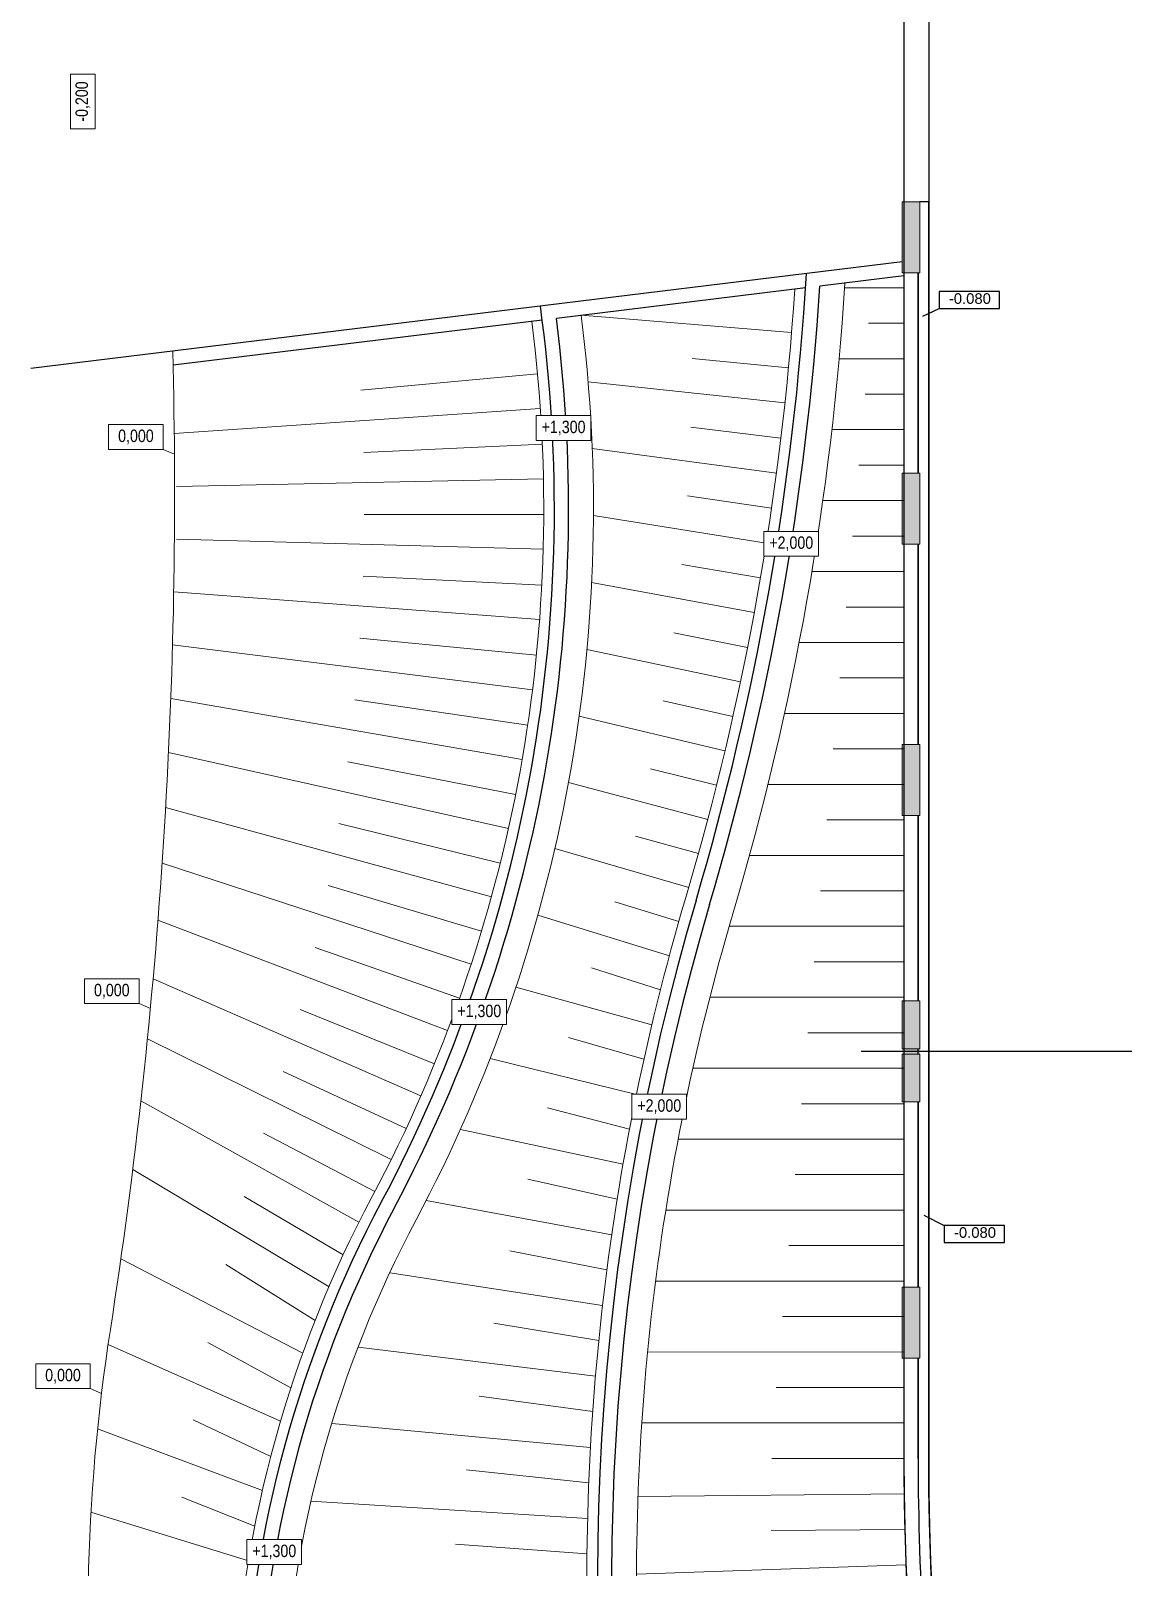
# Model space of a CAD drawing. Header units: millimetres. Extents: x 72919 to 485785, y -53256 to 338519.
# Drawn here: x 118170 to 148951, y 101347 to 144661 of the extents above; entities that cross this region are included whole.
import ezdxf
from ezdxf.enums import TextEntityAlignment as Align

# ---------------------------------------------------------------- set-up
doc = ezdxf.new("R2010")
doc.units = ezdxf.units.MM
doc.set_wipeout_variables(frame=1)
for name, color, linetype, lineweight in [('gr', 251, 'Continuous', 40), ('h', 7, 'Continuous', 9), ('wall', 5, 'Continuous', 40)]:
    doc.layers.add(name, color=color, linetype=linetype, lineweight=lineweight)
doc.styles.add('STW_ARIAL', font='arial.ttf')
doc.styles.add('Шрифт надписей', font='ARIALN.TTF')

# ---------------------------------------------------------------- blocks, each defined once
blk = doc.blocks.new('Откосы  по обваловке')
at = {"layer": 'gr', "lineweight": 18, "flags": 128}
for points in [[(35023.58, 32995.184, -0.044953), (34996.818, 32988.281, 0.06622), (34983.052, 32984.101)], [(35027.514, 32985.829, -0.155442), (35002.673, 32982.435, 0.109622), (34988.053, 32981.765, 0.001873), (34987.809, 32981.698, 0.001873)], [(35028.116, 32984.565, -0.155442), (35002.433, 32981.055, 0.109281), (34988.461, 32980.425, 0.109281)], [(34951.696, 32934.413, -0.011604), (34954.01, 32938.715, -0.029134), (34960.675, 32948.999, -0.097871), (34980.054, 32966.779, -0.039168), (34989.518, 32971.574, -0.09088), (35013.436, 32976.658, 0.05538), (35030.684, 32979.067)], [(34952.872, 32933.637, -0.011986), (34955.227, 32938.023, -0.029134), (34961.803, 32948.17, -0.097871), (34980.782, 32965.583, -0.039168), (34990.051, 32970.279, -0.09088), (35013.476, 32975.258, 0.056214), (35031.288, 32977.777, 0.055803)], [(35031.925, 32976.24), (35000.313, 32965.903, 0.175307), (34958.044, 32932.885), (34956.899, 32931.005)]]:
    blk.add_lwpolyline(points, format="xyb", dxfattribs=at)
for points in [[(35021.383, 32994.419), (35025.261, 32984.838)], [(35019.99, 32993.894), (35023.403, 32984.137)], [(35018.574, 32993.437), (35021.514, 32983.527)], [(35017.137, 32993.048), (35019.598, 32983.008)], [(35015.705, 32992.614), (35017.658, 32982.582)], [(35012.788, 32991.78), (35013.73, 32982.011)], [(35014.257, 32992.192), (35015.701, 32982.249)], [(35011.293, 32991.376), (35011.75, 32981.868)], [(35009.765, 32990.98), (35009.765, 32981.821)], [(35008.2, 32990.592), (35007.78, 32981.869)], [(35006.591, 32990.211), (35005.8, 32982.012)], [(35004.931, 32989.837), (35003.829, 32982.25)], [(35024.182, 32989.808), (35026.162, 32985.215)], [(35003.213, 32989.469), (35001.868, 32982.565)], [(35022.531, 32989.181), (35024.32, 32984.47)], [(35001.3, 32989.085), (34999.881, 32982.802)], [(34998.8, 32988.62), (34997.867, 32982.922)], [(35020.88, 32988.622), (35022.446, 32983.815)], [(34996.394, 32988.21), (34995.85, 32982.921)], [(35019.213, 32988.114), (35020.542, 32983.251)], [(34994.048, 32987.753), (34993.836, 32982.8)], [(35017.53, 32987.657), (35018.613, 32982.78)], [(34991.754, 32987.202), (34991.833, 32982.558)], [(35015.829, 32987.251), (35016.664, 32982.401)], [(35012.375, 32986.592), (35012.723, 32981.927)], [(35014.111, 32986.896), (35014.7, 32982.117)], [(35010.621, 32986.342), (35010.74, 32981.832)], [(34999.573, 32985.763), (34998.856, 32982.878)], [(35001.552, 32985.868), (35000.863, 32982.7)], [(35003.416, 32985.901), (35002.831, 32982.407)], [(35005.245, 32985.916), (35004.796, 32982.121)], [(35007.057, 32986.002), (35006.772, 32981.93)], [(35008.849, 32986.145), (35008.755, 32981.833)], [(34997.327, 32985.559), (34996.839, 32982.936)], [(34992.955, 32984.897), (34992.813, 32982.692)], [(34995.121, 32985.269), (34994.822, 32982.874)], [(35028.116, 32984.565), (35029.496, 32978.774)], [(35026.397, 32983.793), (35027.552, 32978.337)], [(35024.643, 32983.096), (35025.598, 32977.949)], [(35022.858, 32982.477), (35023.634, 32977.61)], [(35021.046, 32981.938), (35021.663, 32977.321)], [(34993.977, 32981.407), (34995.932, 32973.847)], [(34996.243, 32981.53), (34997.865, 32974.393)], [(34998.515, 32981.495), (34999.814, 32974.882)], [(35019.21, 32981.478), (35019.685, 32977.082)], [(35000.784, 32981.299), (35001.776, 32975.313)], [(35003.036, 32980.955), (35003.749, 32975.686)], [(35017.354, 32981.1), (35017.702, 32976.894)], [(35027.924, 32981.212), (35028.525, 32978.549)], [(35005.242, 32980.661), (35005.734, 32976)], [(35013.599, 32980.593), (35013.724, 32976.666)], [(35015.483, 32980.805), (35015.714, 32976.755)], [(35026.077, 32980.638), (35026.576, 32978.137)], [(35007.407, 32980.486), (35007.726, 32976.255)], [(35009.544, 32980.421), (35009.725, 32976.451)], [(35011.667, 32980.463), (35011.729, 32976.588)], [(35024.209, 32980.127), (35024.617, 32977.773)], [(35022.322, 32979.68), (35022.649, 32977.46)], [(35020.419, 32979.297), (35020.674, 32977.196)], [(35018.502, 32978.981), (35018.694, 32976.982)], [(35004.506, 32978.421), (35004.746, 32975.851)], [(35006.583, 32978.52), (35006.735, 32976.136)], [(35008.656, 32978.569), (35008.731, 32976.361)], [(35010.724, 32978.567), (35010.733, 32976.527)], [(35012.69, 32978.52), (35012.728, 32976.634)], [(35014.636, 32978.546), (35014.719, 32976.704)], [(35016.573, 32978.73), (35016.708, 32976.818)], [(35000.343, 32978.072), (35000.799, 32975.106)], [(35002.426, 32978.272), (35002.767, 32975.508)], [(34996.175, 32977.517), (34996.902, 32974.129)], [(34998.259, 32977.821), (34998.843, 32974.646)], [(35031.161, 32977.744), (35031.679, 32976.159)], [(34994.09, 32977.162), (34994.978, 32973.554)], [(35029.212, 32977.27), (35029.778, 32975.538)], [(35027.247, 32976.844), (35027.877, 32974.916)], [(35030.418, 32976.799), (35030.729, 32975.848)], [(35025.266, 32976.466), (35025.976, 32974.294)], [(35028.488, 32976.265), (35028.828, 32975.227)], [(35021.257, 32975.857), (35022.174, 32973.051)], [(35023.27, 32976.137), (35024.075, 32973.673)], [(35026.531, 32975.814), (35026.927, 32974.605)], [(35015.119, 32975.321), (35016.471, 32971.186)], [(35017.182, 32975.448), (35018.372, 32971.808)], [(35019.228, 32975.627), (35020.273, 32972.43)], [(35024.575, 32975.363), (35025.026, 32973.983)], [(35008.921, 32974.973), (35010.769, 32969.322)], [(35010.97, 32975.14), (35012.669, 32969.943)], [(35013.04, 32975.244), (35014.57, 32970.565)], [(35022.618, 32974.912), (35023.125, 32973.362)], [(35004.882, 32974.455), (35006.967, 32968.078)], [(35006.891, 32974.744), (35008.868, 32968.7)], [(35020.661, 32974.46), (35021.224, 32972.74)], [(35002.891, 32974.106), (35005.066, 32967.457)], [(35000.92, 32973.699), (35003.165, 32966.835)], [(35018.705, 32974.009), (35019.323, 32972.119)], [(34998.968, 32973.234), (35001.264, 32966.214)], [(35016.748, 32973.558), (35017.422, 32971.497)], [(35014.791, 32973.107), (35015.521, 32970.875)], [(34996.967, 32972.691), (34999.365, 32965.586)], [(35012.835, 32972.656), (35013.62, 32970.254)], [(34994.87, 32972.05), (34997.48, 32964.917)], [(35010.878, 32972.205), (35011.719, 32969.632)], [(35008.921, 32971.754), (35009.818, 32969.011)], [(35006.964, 32971.303), (35007.917, 32968.389)], [(35005.008, 32970.851), (35006.016, 32967.767)], [(35003.051, 32970.4), (35004.115, 32967.146)], [(35001.094, 32969.949), (35002.214, 32966.524)], [(34999.157, 32969.44), (35000.313, 32965.903)], [(34997.217, 32968.824), (34998.417, 32965.267)]]:
    blk.add_lwpolyline(points, dxfattribs=at)

msp = doc.modelspace()

# ---------------------------------------------------------------- hatches: boundary and pattern name
at = {"layer": 'wall', "lineweight": 18, "ltscale": 0.007407, "true_color": 0x000000}
h = msp.add_hatch(color=18, dxfattribs=at)
h.dxf.hatch_style = 1
h.paths.add_polyline_path([(143220.43379, 137839.99943), (143218.89245, 139839.99943), (142720.43379, 139839.99943), (142720.43379, 137846.16476)])
h = msp.add_hatch(color=18, dxfattribs=at)
h.dxf.hatch_style = 1
h.paths.add_polyline_path([(143220.43379, 130189.99944), (143218.89245, 132189.99944), (142720.43379, 132189.99944), (142720.43379, 130196.16478)])
h = msp.add_hatch(color=18, dxfattribs=at)
h.dxf.hatch_style = 1
h.paths.add_polyline_path([(143220.43379, 122539.99944), (143218.89245, 124539.99944), (142720.43379, 124539.99944), (142720.43379, 122546.16478)])
h = msp.add_hatch(color=18, dxfattribs=at)
h.dxf.hatch_style = 1
h.paths.add_polyline_path([(143220.43379, 115314.9995), (143218.89245, 117314.9995), (142720.43379, 117314.9995), (142720.43379, 115321.16484)])
h = msp.add_hatch(color=18, dxfattribs=at)
h.dxf.hatch_style = 1
h.paths.add_polyline_path([(143220.43379, 114461.91678), (143218.89245, 115814.99944), (142720.43379, 115814.99944), (142720.43379, 114468.08211)])
h = msp.add_hatch(color=18, dxfattribs=at)
h.dxf.hatch_style = 1
h.paths.add_polyline_path([(143220.43379, 107239.99944), (143218.89245, 109239.99944), (142720.43379, 109239.99944), (142720.43379, 107246.16478)])

# ---------------------------------------------------------------- linework, layer by layer
at = {"color": 18, "ltscale": 500, "true_color": 0x000000}
msp.add_line((142720.38457, 138146.67603), (118170.43379, 135140.55958), dxfattribs=at)
for points in [[(415650.43379, 180914.99944, 0.4142135624), (336810.43379, 259754.99944), (221610.43379, 259754.99944, 0.4142135624), (142770.43379, 180914.99944), (142770.43379, 104414.99944, 0.4142135624), (221610.43379, 25574.99944), (336810.43379, 25574.99944, 0.4142135624), (415650.43379, 104414.99944)], [(414950.43379, 180914.99944, 0.4142135624), (336810.43379, 259054.99944), (221610.43379, 259054.99944, 0.4142135624), (143470.43379, 180914.99944), (143470.43379, 104414.99944, 0.4142135624), (221610.43379, 26274.99944), (336810.43379, 26274.99944, 0.4142135624), (414950.43379, 104414.99944)]]:
    msp.add_lwpolyline(points, format="xyb", close=True, dxfattribs=at)
for points in [[(143470.43379, 139839.99943), (143220.38457, 139839.99943)], [(143470.43379, 104414.99944), (143470.43379, 139839.99943)], [(142770.43379, 137749.81691), (140404.26171, 137460.08155)], [(142770.43379, 137749.81691), (142770.43379, 132189.99944)], [(143170.43379, 137839.99944), (143170.43379, 132189.99944)], [(143170.43379, 132189.99944), (143170.43379, 137839.99943)], [(139996.5305, 137410.15528), (132979.23878, 136550.89506)], [(132582.19615, 136502.2776), (122181.06599, 135228.66982)], [(143306.01335, 136611.25986), (143766.33471, 136829.91014)], [(142770.43379, 130189.99944), (142770.43379, 124539.99944)], [(143170.43379, 130189.99944), (143170.43379, 124539.99944)], [(143170.43379, 124539.99944), (143170.43379, 130189.99944)], [(142770.43379, 122539.99944), (142770.43379, 117314.9995)], [(143170.43379, 122539.99944), (143170.43379, 117314.9995)], [(143170.43379, 117314.9995), (143170.43379, 122539.99944)], [(215774.00404, 115889.99944), (141570.16691, 115889.99944)], [(215774.00404, 115889.99944), (141570.16691, 115889.99944)], [(143170.43379, 115814.99944), (143170.43379, 115964.9995)], [(142770.43379, 114464.99944), (142770.43379, 109239.99944)], [(143170.43379, 114464.99944), (143170.43379, 109239.99944)], [(143170.43379, 109239.99944), (143170.43379, 114464.99944)], [(143335.08281, 111276.41081), (143909.3197, 110981.51127)], [(143170.43379, 104414.99944), (143170.43379, 107239.99944)]]:
    msp.add_lwpolyline(points, dxfattribs=at)
for points in [[(145461.4394, 137309.31274), (143766.33388, 137309.30982), (143766.33471, 136829.91014), (145461.44023, 136829.91305)], [(145604.42522, 110981.51419), (143909.3197, 110981.51127), (143909.32053, 110502.11158), (145604.42605, 110502.1145)]]:
    msp.add_lwpolyline(points, close=True, dxfattribs=at)
for points in [[(142770.43379, 107239.99944), (142770.43379, 104414.99944, 0.0164653776), (142941.33476, 99226.69927, 0.0164653776)], [(143170.43379, 107239.99944), (143170.43379, 104414.99944, 0.0164492017), (143340.13394, 99258.08545, 0.0164492017)], [(163302.39845, 52395.45874, -0.1841557629), (143470.43379, 104414.99944, -0.1841557629)]]:
    msp.add_lwpolyline(points, format="xyb", dxfattribs=at)
for centre, radius, start, end in [((61012.53987, 142619.24317), 79159.17575, 343.5061941635, 356.5217892957), ((61012.53987, 142619.24317), 79559.17575, 343.5061941635, 356.2819404852), ((91326.43638, 131181.9772), 41597.39548, 332.002920599, 7.899241384), ((91326.43638, 131181.9772), 41997.39548, 332.002920599, 7.345123018), ((201658.01825, 100974.69303), 67522.17666, 163.5061941635, 215.6084731155), ((201658.01825, 100974.69303), 67122.17666, 163.5061941635, 215.6084731155), ((157616.15484, 95939.44292), 33478.31962, 152.002920599, 177.350121282), ((157616.15484, 95939.44292), 33078.31962, 152.002920599, 177.207234043)]:
    msp.add_arc(centre, radius, start, end, dxfattribs=at)
at = {"layer": 'h'}
for p, q in [((121903.41735, 132858.70114), (122219.91415, 132721.69362)), ((121224.03286, 117235.01669), (121540.52966, 117098.00918)), ((119849.09454, 106381.40593), (120165.59133, 106244.39842))]:
    msp.add_line(p, q, dxfattribs=at)
for points in [[(119289.07019, 143434.99944), (119289.07019, 141894.99944), (119989.07019, 141894.99944), (119989.07019, 143434.99944)], [(120363.41735, 132858.70114), (121903.41735, 132858.70114), (121903.41735, 133558.70114), (120363.41735, 133558.70114)], [(119684.03286, 117235.01669), (121224.03286, 117235.01669), (121224.03286, 117935.01669), (119684.03286, 117935.01669)], [(118309.09454, 106381.40593), (119849.09454, 106381.40593), (119849.09454, 107081.40593), (118309.09454, 107081.40593)]]:
    msp.add_lwpolyline(points, close=True, dxfattribs=at)
at = {"layer": 'wall', "color": 18, "lineweight": 18, "ltscale": 0.007407, "true_color": 0x000000}
for p, q in [((143220.43379, 132189.99944), (142720.43379, 132189.99944)), ((142720.43379, 132189.99944), (142720.43379, 130189.99944)), ((143220.43379, 130189.99944), (143220.43379, 132189.99944)), ((142720.43379, 130189.99944), (143220.43379, 130189.99944)), ((143220.43379, 124539.99944), (142720.43379, 124539.99944)), ((142720.43379, 124539.99944), (142720.43379, 122539.99944)), ((143220.43379, 122539.99944), (143220.43379, 124539.99944)), ((142720.43379, 122539.99944), (143220.43379, 122539.99944)), ((143220.43379, 117314.9995), (142720.43379, 117314.9995)), ((142720.43379, 117314.9995), (142720.43379, 115964.9995)), ((143220.43379, 115964.9995), (143220.43379, 117314.9995)), ((142720.43379, 115964.9995), (143220.43379, 115964.9995)), ((143220.43379, 115814.99944), (142720.43379, 115814.99944)), ((142720.43379, 115814.99944), (142720.43379, 114464.99944)), ((143220.43379, 114464.99944), (143220.43379, 115814.99944)), ((142720.43379, 114464.99944), (143220.43379, 114464.99944)), ((143220.43379, 109239.99944), (142720.43379, 109239.99944)), ((142720.43379, 109239.99944), (142720.43379, 107239.99944)), ((143220.43379, 107239.99944), (143220.43379, 109239.99944)), ((142720.43379, 107239.99944), (143220.43379, 107239.99944))]:
    msp.add_line(p, q, dxfattribs=at)
msp.add_lwpolyline([(142720.38457, 137839.99943), (143220.38457, 137839.99943), (143220.38457, 139839.99943), (142720.38457, 139839.99943), (142720.38457, 137839.99943)], dxfattribs=at)

# ---------------------------------------------------------------- block references
at = {"layer": 'wall', "color": 18, "lineweight": 18, "ltscale": 0.007407, "true_color": 0x000000, "xscale": 999.9999999999999, "yscale": 999.9999999999999, "zscale": 999.9999999999999, "rotation": 71.89262594900111}
msp.add_blockref('Откосы  по обваловке', (20598007.21244, -43408295.21277), dxfattribs=at)

# ---------------------------------------------------------------- texts
at = {"color": 18, "ltscale": 500, "true_color": 0x000000, "style": 'STW_ARIAL'}
for p in [(144630.05961, 137110.74553), (144773.04543, 110782.94697)]:
    msp.add_text('-0.080', height=298.8, rotation=0.000098451, dxfattribs=at).set_placement(p, align=Align.MIDDLE_CENTER)
at = {"layer": 'h', "insert": (119639.07019, 142664.99944), "char_height": 350, "attachment_point": 5, "rotation": 90, "style": 'Шрифт надписей'}
msp.add_mtext_dynamic_manual_height_columns('-0,200', width=5.8397345, gutter_width=50, heights=[0], dxfattribs=at)
at = {"layer": 'h', "char_height": 350, "attachment_point": 5, "style": 'Шрифт надписей'}
for insert in [(121133.41735, 133208.70114), (120454.03286, 117585.01669), (119079.09454, 106731.40593)]:
    msp.add_mtext_dynamic_manual_height_columns('0,000', width=350, gutter_width=50, heights=[0], dxfattribs=dict(at, insert=insert))

# ---------------------------------------------------------------- next in the draw order: wipeouts: each hides what was drawn before it
for points in [[(132411.50796, 133809.72162), (133951.50796, 133809.72162), (133951.50796, 133109.72162), (132411.50796, 133109.72162)], [(138826.10403, 130548.05603), (140366.10403, 130548.05603), (140366.10403, 129848.05603), (138826.10403, 129848.05603)], [(130036.98859, 117347.48506), (131576.98859, 117347.48506), (131576.98859, 116647.48506), (130036.98859, 116647.48506)], [(135107.91371, 114680.00832), (136647.91371, 114680.00832), (136647.91371, 113980.00832), (135107.91371, 113980.00832)], [(124261.43145, 102126.32052), (125801.43145, 102126.32052), (125801.43145, 101426.32052), (124261.43145, 101426.32052)]]:
    msp.add_wipeout(points).dxf.layer = 'h'

# ---------------------------------------------------------------- next in the draw order: linework, layer by layer
at = {"layer": 'h'}
for points in [[(132411.50796, 133109.72162), (133951.50796, 133109.72162), (133951.50796, 133809.72162), (132411.50796, 133809.72162)], [(138826.10403, 129848.05603), (140366.10403, 129848.05603), (140366.10403, 130548.05603), (138826.10403, 130548.05603)], [(130036.98859, 116647.48506), (131576.98859, 116647.48506), (131576.98859, 117347.48506), (130036.98859, 117347.48506)], [(135107.91371, 113980.00832), (136647.91371, 113980.00832), (136647.91371, 114680.00832), (135107.91371, 114680.00832)], [(124261.43145, 101426.32052), (125801.43145, 101426.32052), (125801.43145, 102126.32052), (124261.43145, 102126.32052)]]:
    msp.add_lwpolyline(points, close=True, dxfattribs=at)

# ---------------------------------------------------------------- next in the draw order: texts
at = {"layer": 'h', "char_height": 350, "attachment_point": 5, "style": 'Шрифт надписей'}
for s, insert in [('+1,300', (133181.50796, 133459.72162)), ('+2,000', (139596.10403, 130198.05603)), ('+1,300', (130806.98859, 116997.48506)), ('+2,000', (135877.91371, 114330.00832)), ('+1,300', (125031.43145, 101776.32052))]:
    msp.add_mtext_dynamic_manual_height_columns(s, width=350, gutter_width=50, heights=[0], dxfattribs=dict(at, insert=insert))

doc.saveas('drawing.dxf')
